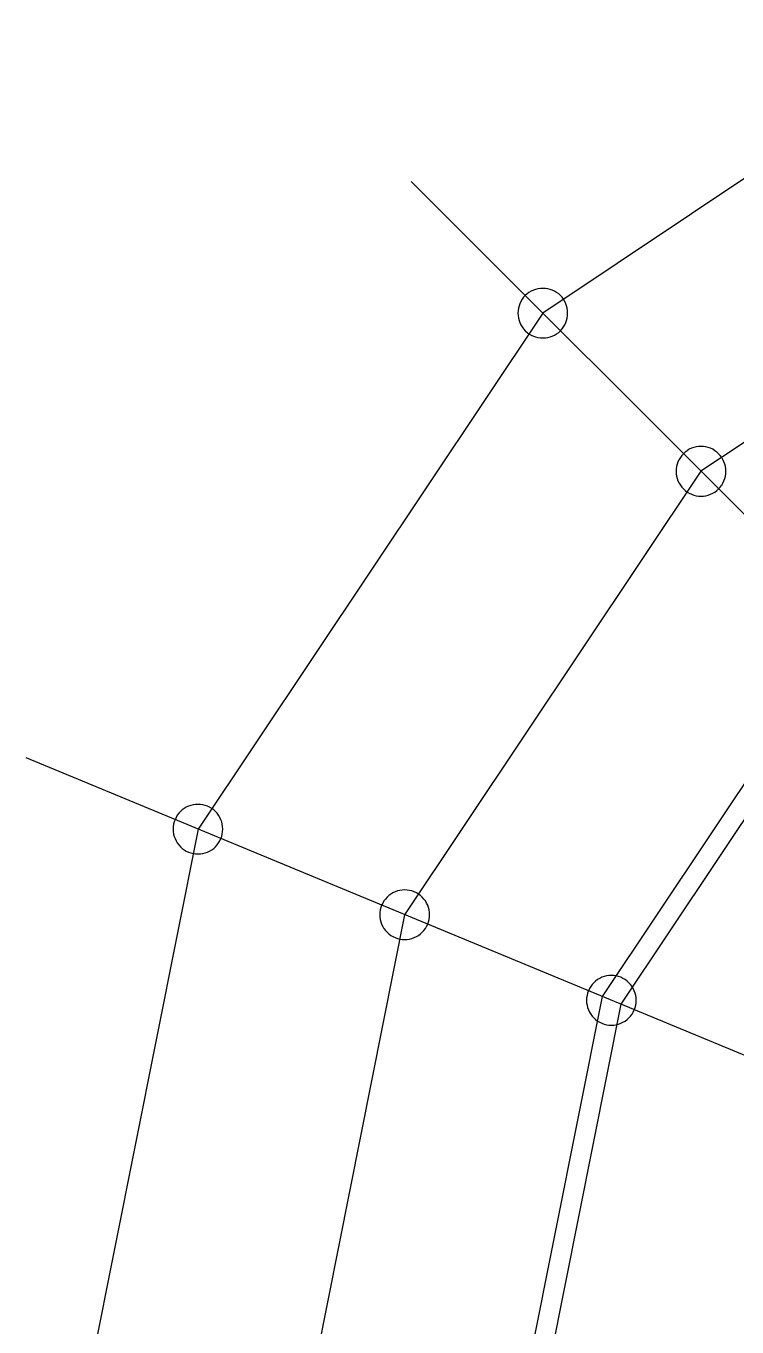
# Model space of a CAD drawing. Header units: metres. Extents: x 0 to 420, y 0 to 297.
# Drawn here: x 51.6 to 93.7, y 178.2 to 255.3 of the extents above; entities that cross this region are included whole.
import ezdxf

# ---------------------------------------------------------------- set-up
doc = ezdxf.new("R2010")
doc.units = ezdxf.units.M

msp = doc.modelspace()

# ---------------------------------------------------------------- linework, layer by layer
for p, q in [((112.76, 258.74), (82.18, 238.31)), ((112.76, 258.74), (82.18, 238.31)), ((136.44, 184.05), (74.38, 246.11)), ((136.44, 184.05), (74.38, 246.11)), ((117.83, 246.5), (91.55, 228.94)), ((117.83, 246.5), (91.55, 228.94)), ((82.18, 238.31), (61.75, 207.73)), ((82.18, 238.31), (61.75, 207.73)), ((91.55, 228.94), (73.99, 202.66)), ((91.55, 228.94), (73.99, 202.66)), ((100.5, 219.99), (85.69, 197.82)), ((100.5, 219.99), (85.69, 197.82)), ((101.35, 219.14), (86.8, 197.36)), ((101.35, 219.14), (86.8, 197.36)), ((132.68, 178.35), (51.56, 211.95)), ((132.68, 178.35), (51.56, 211.95)), ((61.75, 207.73), (54.57, 171.66)), ((61.75, 207.73), (54.57, 171.66)), ((73.99, 202.66), (67.83, 171.66)), ((73.99, 202.66), (67.83, 171.66)), ((85.69, 197.82), (80.48, 171.66)), ((85.69, 197.82), (80.48, 171.66)), ((86.8, 197.36), (81.68, 171.66)), ((86.8, 197.36), (81.68, 171.66))]:
    msp.add_line(p, q)
for points in [[(83.65, 238.31), (83.65, 238.46), (83.63, 238.6), (83.59, 238.74), (83.54, 238.87), (83.48, 239.01), (83.41, 239.13), (83.32, 239.25), (83.22, 239.35), (83.12, 239.45), (83, 239.54), (82.88, 239.61), (82.74, 239.67), (82.61, 239.72), (82.47, 239.76), (82.33, 239.78), (82.18, 239.78), (82.04, 239.78), (81.89, 239.76), (81.75, 239.72), (81.62, 239.67), (81.49, 239.61), (81.36, 239.54), (81.25, 239.45), (81.14, 239.35), (81.04, 239.25), (80.96, 239.13), (80.88, 239.01), (80.82, 238.87), (80.77, 238.74), (80.74, 238.6), (80.72, 238.46), (80.71, 238.31), (80.72, 238.17), (80.74, 238.02), (80.77, 237.88), (80.82, 237.75), (80.88, 237.62), (80.96, 237.49), (81.04, 237.38), (81.14, 237.27), (81.25, 237.17), (81.36, 237.09), (81.49, 237.01), (81.62, 236.95), (81.75, 236.9), (81.89, 236.87), (82.04, 236.85), (82.18, 236.84), (82.33, 236.85), (82.47, 236.87), (82.61, 236.9), (82.74, 236.95), (82.88, 237.01), (83, 237.09), (83.12, 237.17), (83.22, 237.27), (83.32, 237.38), (83.41, 237.49), (83.48, 237.62), (83.54, 237.75), (83.59, 237.88), (83.63, 238.02), (83.65, 238.17), (83.65, 238.31)], [(83.65, 238.31), (83.65, 238.46), (83.63, 238.6), (83.59, 238.74), (83.54, 238.87), (83.48, 239.01), (83.41, 239.13), (83.32, 239.25), (83.22, 239.35), (83.12, 239.45), (83, 239.54), (82.88, 239.61), (82.74, 239.67), (82.61, 239.72), (82.47, 239.76), (82.33, 239.78), (82.18, 239.78), (82.04, 239.78), (81.89, 239.76), (81.75, 239.72), (81.62, 239.67), (81.49, 239.61), (81.36, 239.54), (81.25, 239.45), (81.14, 239.35), (81.04, 239.25), (80.96, 239.13), (80.88, 239.01), (80.82, 238.87), (80.77, 238.74), (80.74, 238.6), (80.72, 238.46), (80.71, 238.31), (80.72, 238.17), (80.74, 238.02), (80.77, 237.88), (80.82, 237.75), (80.88, 237.62), (80.96, 237.49), (81.04, 237.38), (81.14, 237.27), (81.25, 237.17), (81.36, 237.09), (81.49, 237.01), (81.62, 236.95), (81.75, 236.9), (81.89, 236.87), (82.04, 236.85), (82.18, 236.84), (82.33, 236.85), (82.47, 236.87), (82.61, 236.9), (82.74, 236.95), (82.88, 237.01), (83, 237.09), (83.12, 237.17), (83.22, 237.27), (83.32, 237.38), (83.41, 237.49), (83.48, 237.62), (83.54, 237.75), (83.59, 237.88), (83.63, 238.02), (83.65, 238.17), (83.65, 238.31)], [(93.03, 228.94), (93.02, 229.08), (93, 229.23), (92.96, 229.37), (92.91, 229.5), (92.85, 229.63), (92.78, 229.76), (92.69, 229.87), (92.6, 229.98), (92.49, 230.08), (92.37, 230.16), (92.25, 230.24), (92.12, 230.3), (91.98, 230.35), (91.84, 230.38), (91.7, 230.4), (91.55, 230.41), (91.41, 230.4), (91.27, 230.38), (91.13, 230.35), (90.99, 230.3), (90.86, 230.24), (90.74, 230.16), (90.62, 230.08), (90.51, 229.98), (90.42, 229.87), (90.33, 229.76), (90.25, 229.63), (90.19, 229.5), (90.14, 229.37), (90.11, 229.23), (90.09, 229.08), (90.08, 228.94), (90.09, 228.79), (90.11, 228.65), (90.14, 228.51), (90.19, 228.37), (90.25, 228.24), (90.33, 228.12), (90.42, 228), (90.51, 227.9), (90.62, 227.8), (90.74, 227.71), (90.86, 227.64), (90.99, 227.58), (91.13, 227.53), (91.27, 227.49), (91.41, 227.47), (91.55, 227.47), (91.7, 227.47), (91.84, 227.49), (91.98, 227.53), (92.12, 227.58), (92.25, 227.64), (92.37, 227.71), (92.49, 227.8), (92.6, 227.9), (92.69, 228), (92.78, 228.12), (92.85, 228.24), (92.91, 228.37), (92.96, 228.51), (93, 228.65), (93.02, 228.79), (93.03, 228.94)], [(93.03, 228.94), (93.02, 229.08), (93, 229.23), (92.96, 229.37), (92.91, 229.5), (92.85, 229.63), (92.78, 229.76), (92.69, 229.87), (92.6, 229.98), (92.49, 230.08), (92.37, 230.16), (92.25, 230.24), (92.12, 230.3), (91.98, 230.35), (91.84, 230.38), (91.7, 230.4), (91.55, 230.41), (91.41, 230.4), (91.27, 230.38), (91.13, 230.35), (90.99, 230.3), (90.86, 230.24), (90.74, 230.16), (90.62, 230.08), (90.51, 229.98), (90.42, 229.87), (90.33, 229.76), (90.25, 229.63), (90.19, 229.5), (90.14, 229.37), (90.11, 229.23), (90.09, 229.08), (90.08, 228.94), (90.09, 228.79), (90.11, 228.65), (90.14, 228.51), (90.19, 228.37), (90.25, 228.24), (90.33, 228.12), (90.42, 228), (90.51, 227.9), (90.62, 227.8), (90.74, 227.71), (90.86, 227.64), (90.99, 227.58), (91.13, 227.53), (91.27, 227.49), (91.41, 227.47), (91.55, 227.47), (91.7, 227.47), (91.84, 227.49), (91.98, 227.53), (92.12, 227.58), (92.25, 227.64), (92.37, 227.71), (92.49, 227.8), (92.6, 227.9), (92.69, 228), (92.78, 228.12), (92.85, 228.24), (92.91, 228.37), (92.96, 228.51), (93, 228.65), (93.02, 228.79), (93.03, 228.94)], [(63.22, 207.73), (63.21, 207.88), (63.19, 208.02), (63.16, 208.16), (63.11, 208.29), (63.05, 208.43), (62.97, 208.55), (62.89, 208.67), (62.79, 208.77), (62.68, 208.87), (62.57, 208.96), (62.44, 209.03), (62.31, 209.09), (62.18, 209.14), (62.04, 209.18), (61.89, 209.2), (61.75, 209.2), (61.6, 209.2), (61.46, 209.18), (61.32, 209.14), (61.18, 209.09), (61.05, 209.03), (60.93, 208.96), (60.81, 208.87), (60.71, 208.77), (60.61, 208.67), (60.52, 208.55), (60.45, 208.43), (60.39, 208.29), (60.34, 208.16), (60.3, 208.02), (60.28, 207.88), (60.28, 207.73), (60.28, 207.59), (60.3, 207.44), (60.34, 207.3), (60.39, 207.17), (60.45, 207.04), (60.52, 206.91), (60.61, 206.8), (60.71, 206.69), (60.81, 206.59), (60.93, 206.51), (61.05, 206.43), (61.18, 206.37), (61.32, 206.32), (61.46, 206.29), (61.6, 206.27), (61.75, 206.26), (61.89, 206.27), (62.04, 206.29), (62.18, 206.32), (62.31, 206.37), (62.44, 206.43), (62.57, 206.51), (62.68, 206.59), (62.79, 206.69), (62.89, 206.8), (62.97, 206.91), (63.05, 207.04), (63.11, 207.17), (63.16, 207.3), (63.19, 207.44), (63.21, 207.59), (63.22, 207.73)], [(63.22, 207.73), (63.21, 207.88), (63.19, 208.02), (63.16, 208.16), (63.11, 208.29), (63.05, 208.43), (62.97, 208.55), (62.89, 208.67), (62.79, 208.77), (62.68, 208.87), (62.57, 208.96), (62.44, 209.03), (62.31, 209.09), (62.18, 209.14), (62.04, 209.18), (61.89, 209.2), (61.75, 209.2), (61.6, 209.2), (61.46, 209.18), (61.32, 209.14), (61.18, 209.09), (61.05, 209.03), (60.93, 208.96), (60.81, 208.87), (60.71, 208.77), (60.61, 208.67), (60.52, 208.55), (60.45, 208.43), (60.39, 208.29), (60.34, 208.16), (60.3, 208.02), (60.28, 207.88), (60.28, 207.73), (60.28, 207.59), (60.3, 207.44), (60.34, 207.3), (60.39, 207.17), (60.45, 207.04), (60.52, 206.91), (60.61, 206.8), (60.71, 206.69), (60.81, 206.59), (60.93, 206.51), (61.05, 206.43), (61.18, 206.37), (61.32, 206.32), (61.46, 206.29), (61.6, 206.27), (61.75, 206.26), (61.89, 206.27), (62.04, 206.29), (62.18, 206.32), (62.31, 206.37), (62.44, 206.43), (62.57, 206.51), (62.68, 206.59), (62.79, 206.69), (62.89, 206.8), (62.97, 206.91), (63.05, 207.04), (63.11, 207.17), (63.16, 207.3), (63.19, 207.44), (63.21, 207.59), (63.22, 207.73)], [(75.47, 202.66), (75.46, 202.8), (75.44, 202.95), (75.4, 203.09), (75.36, 203.22), (75.29, 203.35), (75.22, 203.48), (75.13, 203.59), (75.04, 203.7), (74.93, 203.8), (74.81, 203.88), (74.69, 203.96), (74.56, 204.02), (74.42, 204.07), (74.28, 204.1), (74.14, 204.12), (73.99, 204.13), (73.85, 204.12), (73.71, 204.1), (73.57, 204.07), (73.43, 204.02), (73.3, 203.96), (73.18, 203.88), (73.06, 203.8), (72.95, 203.7), (72.86, 203.59), (72.77, 203.48), (72.7, 203.35), (72.63, 203.22), (72.58, 203.09), (72.55, 202.95), (72.53, 202.8), (72.52, 202.66), (72.53, 202.51), (72.55, 202.37), (72.58, 202.23), (72.63, 202.09), (72.7, 201.96), (72.77, 201.84), (72.86, 201.72), (72.95, 201.62), (73.06, 201.52), (73.18, 201.43), (73.3, 201.36), (73.43, 201.3), (73.57, 201.25), (73.71, 201.21), (73.85, 201.19), (73.99, 201.19), (74.14, 201.19), (74.28, 201.21), (74.42, 201.25), (74.56, 201.3), (74.69, 201.36), (74.81, 201.43), (74.93, 201.52), (75.04, 201.62), (75.13, 201.72), (75.22, 201.84), (75.29, 201.96), (75.36, 202.09), (75.4, 202.23), (75.44, 202.37), (75.46, 202.51), (75.47, 202.66)], [(75.47, 202.66), (75.46, 202.8), (75.44, 202.95), (75.4, 203.09), (75.36, 203.22), (75.29, 203.35), (75.22, 203.48), (75.13, 203.59), (75.04, 203.7), (74.93, 203.8), (74.81, 203.88), (74.69, 203.96), (74.56, 204.02), (74.42, 204.07), (74.28, 204.1), (74.14, 204.12), (73.99, 204.13), (73.85, 204.12), (73.71, 204.1), (73.57, 204.07), (73.43, 204.02), (73.3, 203.96), (73.18, 203.88), (73.06, 203.8), (72.95, 203.7), (72.86, 203.59), (72.77, 203.48), (72.7, 203.35), (72.63, 203.22), (72.58, 203.09), (72.55, 202.95), (72.53, 202.8), (72.52, 202.66), (72.53, 202.51), (72.55, 202.37), (72.58, 202.23), (72.63, 202.09), (72.7, 201.96), (72.77, 201.84), (72.86, 201.72), (72.95, 201.62), (73.06, 201.52), (73.18, 201.43), (73.3, 201.36), (73.43, 201.3), (73.57, 201.25), (73.71, 201.21), (73.85, 201.19), (73.99, 201.19), (74.14, 201.19), (74.28, 201.21), (74.42, 201.25), (74.56, 201.3), (74.69, 201.36), (74.81, 201.43), (74.93, 201.52), (75.04, 201.62), (75.13, 201.72), (75.22, 201.84), (75.29, 201.96), (75.36, 202.09), (75.4, 202.23), (75.44, 202.37), (75.46, 202.51), (75.47, 202.66)], [(87.71, 197.59), (87.71, 197.73), (87.69, 197.87), (87.65, 198.01), (87.6, 198.15), (87.54, 198.28), (87.47, 198.4), (87.38, 198.52), (87.28, 198.63), (87.17, 198.72), (87.06, 198.81), (86.93, 198.88), (86.8, 198.95), (86.67, 199), (86.53, 199.03), (86.38, 199.05), (86.24, 199.06), (86.1, 199.05), (85.95, 199.03), (85.81, 199), (85.68, 198.95), (85.55, 198.88), (85.42, 198.81), (85.31, 198.72), (85.2, 198.63), (85.1, 198.52), (85.02, 198.4), (84.94, 198.28), (84.88, 198.15), (84.83, 198.01), (84.8, 197.87), (84.77, 197.73), (84.77, 197.59), (84.77, 197.44), (84.8, 197.3), (84.83, 197.16), (84.88, 197.02), (84.94, 196.89), (85.02, 196.77), (85.1, 196.65), (85.2, 196.54), (85.31, 196.45), (85.42, 196.36), (85.55, 196.29), (85.68, 196.23), (85.81, 196.18), (85.95, 196.14), (86.1, 196.12), (86.24, 196.11), (86.38, 196.12), (86.53, 196.14), (86.67, 196.18), (86.8, 196.23), (86.93, 196.29), (87.06, 196.36), (87.17, 196.45), (87.28, 196.54), (87.38, 196.65), (87.47, 196.77), (87.54, 196.89), (87.6, 197.02), (87.65, 197.16), (87.69, 197.3), (87.71, 197.44), (87.71, 197.59)], [(87.71, 197.59), (87.71, 197.73), (87.69, 197.87), (87.65, 198.01), (87.6, 198.15), (87.54, 198.28), (87.47, 198.4), (87.38, 198.52), (87.28, 198.63), (87.17, 198.72), (87.06, 198.81), (86.93, 198.88), (86.8, 198.95), (86.67, 199), (86.53, 199.03), (86.38, 199.05), (86.24, 199.06), (86.1, 199.05), (85.95, 199.03), (85.81, 199), (85.68, 198.95), (85.55, 198.88), (85.42, 198.81), (85.31, 198.72), (85.2, 198.63), (85.1, 198.52), (85.02, 198.4), (84.94, 198.28), (84.88, 198.15), (84.83, 198.01), (84.8, 197.87), (84.77, 197.73), (84.77, 197.59), (84.77, 197.44), (84.8, 197.3), (84.83, 197.16), (84.88, 197.02), (84.94, 196.89), (85.02, 196.77), (85.1, 196.65), (85.2, 196.54), (85.31, 196.45), (85.42, 196.36), (85.55, 196.29), (85.68, 196.23), (85.81, 196.18), (85.95, 196.14), (86.1, 196.12), (86.24, 196.11), (86.38, 196.12), (86.53, 196.14), (86.67, 196.18), (86.8, 196.23), (86.93, 196.29), (87.06, 196.36), (87.17, 196.45), (87.28, 196.54), (87.38, 196.65), (87.47, 196.77), (87.54, 196.89), (87.6, 197.02), (87.65, 197.16), (87.69, 197.3), (87.71, 197.44), (87.71, 197.59)]]:
    msp.add_lwpolyline(points)

doc.saveas('drawing.dxf')
